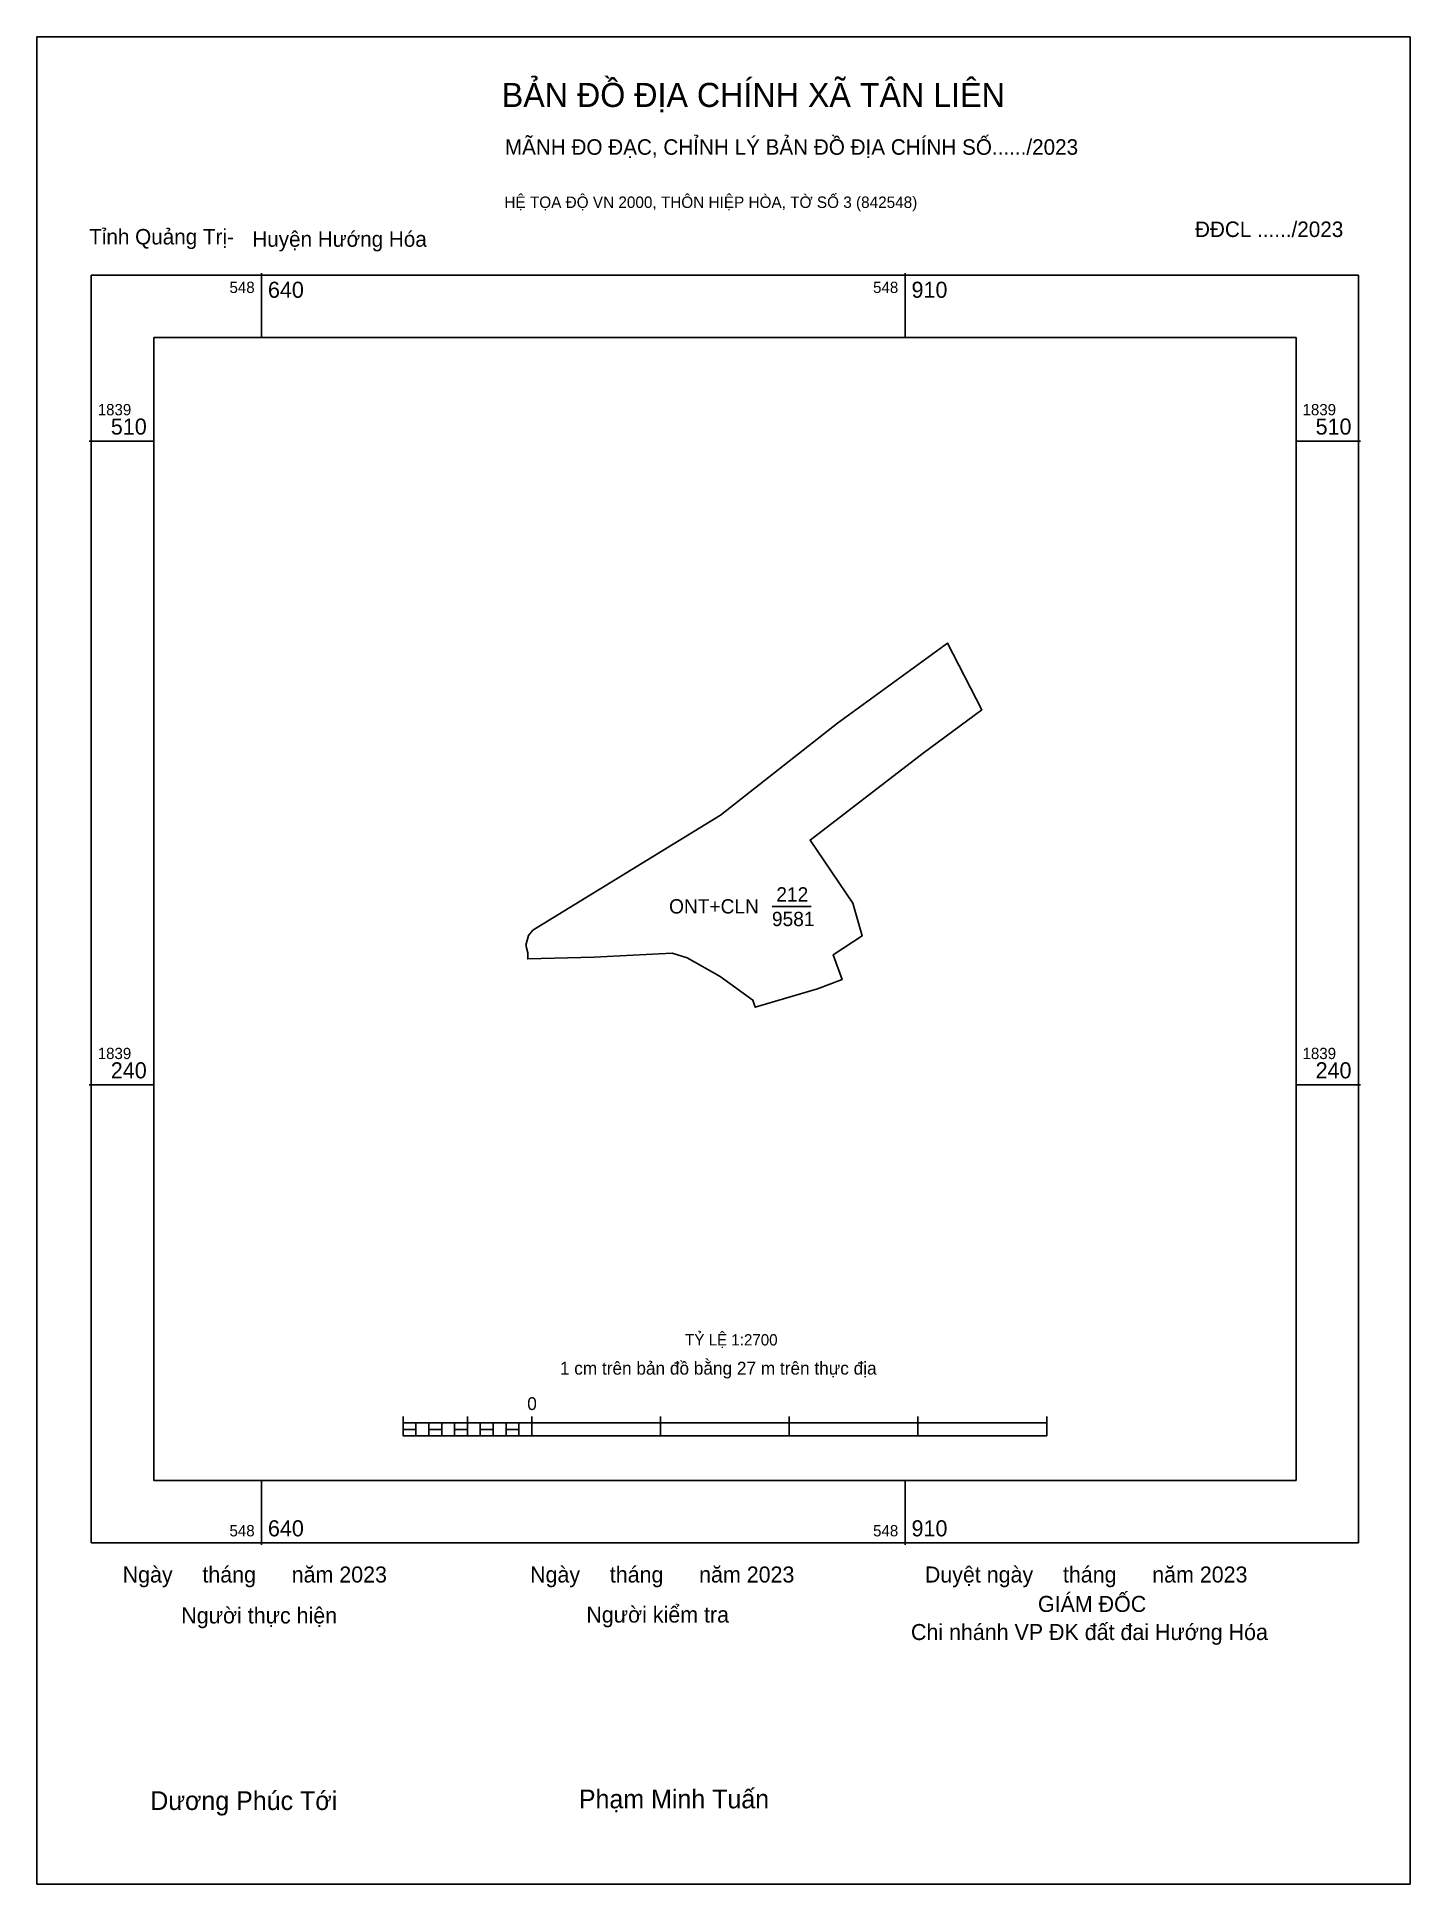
# Model space of a CAD drawing. Extents: x 548546 to 549122, y 1838905 to 1839679.
import ezdxf

# ---------------------------------------------------------------- set-up
doc = ezdxf.new("R2010")
doc.units = 0
for name, color, linetype in [('Level 10', 7, 'Continuous'), ('Level 13', 7, 'Continuous'), ('Level 15', 7, 'Continuous'), ('Level 6', 7, 'Continuous'), ('Level 62', 7, 'Continuous'), ('Level 63', 7, 'Continuous'), ('Level 9', 7, 'Continuous')]:
    doc.layers.add(name, color=color, linetype=linetype)

msp = doc.modelspace()

# ---------------------------------------------------------------- linework, layer by layer
at = {"layer": 'Level 10'}
msp.add_lwpolyline([(548873.29, 1839280.26), (548847.13, 1839272.53), (548846.18, 1839275.54), (548832.45, 1839285.43), (548818.62, 1839293.29), (548812.24, 1839295.28), (548779.61, 1839293.59), (548751.68, 1839292.81), (548751.69, 1839295.37), (548750.89, 1839298.51), (548752.07, 1839302.64), (548753.89, 1839304.9), (548832.58, 1839353.1), (548881.61, 1839391.61), (548927.82, 1839425.16), (548942.21, 1839397.33), (548917.54, 1839379.05), (548870.16, 1839342.64), (548888.09, 1839316.16), (548892.04, 1839302.45), (548879.82, 1839294.51), (548883.6, 1839284.12)], close=True, dxfattribs=at)
at = {"layer": 'Level 15'}
msp.add_lwpolyline([(548545.79, 1839679.47), (549121.85, 1839679.47), (549121.85, 1838904.8), (548545.79, 1838904.8)], close=True, dxfattribs=at)
at = {"layer": 'Level 62'}
msp.add_lwpolyline([(548594.76, 1839553.36), (549074.04, 1839553.36), (549074.04, 1839074.08), (548594.76, 1839074.08)], close=True, dxfattribs=at)
at = {"layer": 'Level 63'}
for p, q in [((548640, 1839580.36), (548640, 1839553.36)), ((548910, 1839580.36), (548910, 1839553.36)), ((548567.76, 1839510), (548594.76, 1839510)), ((549074.04, 1839510), (549101.04, 1839510)), ((548567.76, 1839240), (548594.76, 1839240)), ((549074.04, 1839240), (549101.04, 1839240)), ((548699.4, 1839100.9), (548699.4, 1839092.8)), ((548699.4, 1839098.2), (548969.4, 1839098.2)), ((548704.8, 1839098.2), (548704.8, 1839092.8)), ((548710.2, 1839098.2), (548710.2, 1839092.8)), ((548715.6, 1839098.2), (548715.6, 1839092.8)), ((548721, 1839098.2), (548721, 1839092.8)), ((548726.4, 1839100.9), (548726.4, 1839092.8)), ((548726.4, 1839098.2), (548726.4, 1839092.8)), ((548731.8, 1839098.2), (548731.8, 1839092.8)), ((548737.2, 1839098.2), (548737.2, 1839092.8)), ((548742.6, 1839098.2), (548742.6, 1839092.8)), ((548748, 1839098.2), (548748, 1839092.8)), ((548753.4, 1839100.9), (548753.4, 1839092.8)), ((548753.4, 1839098.2), (548753.4, 1839092.8)), ((548807.4, 1839100.9), (548807.4, 1839092.8)), ((548861.4, 1839100.9), (548861.4, 1839092.8)), ((548915.4, 1839100.9), (548915.4, 1839092.8)), ((548969.4, 1839100.9), (548969.4, 1839092.8)), ((548699.4, 1839092.8), (548969.4, 1839092.8)), ((548640, 1839074.08), (548640, 1839047.08)), ((548910, 1839074.08), (548910, 1839047.08))]:
    msp.add_line(p, q, dxfattribs=at)
for points in [[(548568.6, 1839579.52), (549100.2, 1839579.52), (549100.2, 1839047.92), (548568.6, 1839047.92)], [(548699.4, 1839095.5), (548704.8, 1839095.5), (548704.8, 1839092.8), (548699.4, 1839092.8)], [(548699.4, 1839095.5), (548704.8, 1839095.5), (548704.8, 1839092.8), (548699.4, 1839092.8)], [(548710.2, 1839095.5), (548715.6, 1839095.5), (548715.6, 1839092.8), (548710.2, 1839092.8)], [(548721, 1839095.5), (548726.4, 1839095.5), (548726.4, 1839092.8), (548721, 1839092.8)], [(548731.8, 1839095.5), (548737.2, 1839095.5), (548737.2, 1839092.8), (548731.8, 1839092.8)], [(548742.6, 1839095.5), (548748, 1839095.5), (548748, 1839092.8), (548742.6, 1839092.8)]]:
    msp.add_lwpolyline(points, close=True, dxfattribs=at)
at = {"layer": 'Level 9'}
msp.add_line((548854.17, 1839314.72), (548870.6, 1839314.72), dxfattribs=at)

# ---------------------------------------------------------------- texts
at = {"layer": 'Level 13'}
for s, p in [('212', (548855.99, 1839316.88)), ('ONT+CLN', (548810.99, 1839311.85)), ('9581', (548854.14, 1839306.56))]:
    msp.add_text(s, height=6, dxfattribs=at).set_placement(p)
at = {"layer": 'Level 6'}
msp.add_text('TỶ LỆ 1:2700', height=4.7464, dxfattribs=at).set_placement((548817.7, 1839130.68))
at = {"layer": 'Level 63'}
for s, height, p in [('BẢN ĐỒ ĐỊA CHÍNH XÃ TÂN LIÊN', 10.1079, (548740.8, 1839650.1)), ('MÃNH ĐO ĐẠC, CHỈNH LÝ BẢN ĐỒ ĐỊA CHÍNH SỐ....../2023', 6.4859, (548742.1, 1839630.07)), ('HỆ TỌA ĐỘ VN 2000, THÔN HIỆP HÒA, TỜ SỐ 3 (842548)', 4.8013, (548741.91, 1839607.75)), ('548', 4.725, (548626.58, 1839572.09)), ('640', 6.75, (548642.7, 1839570.07)), ('548', 4.725, (548896.58, 1839572.09)), ('910', 6.75, (548912.7, 1839570.07)), ('1839', 4.725, (548571.3, 1839520.8)), ('1839', 4.725, (549076.74, 1839520.8)), ('510', 6.75, (548576.79, 1839512.7)), ('510', 6.75, (549082.22, 1839512.7)), ('1839', 4.725, (548571.3, 1839250.8)), ('1839', 4.725, (549076.74, 1839250.8)), ('240', 6.75, (548576.79, 1839242.7)), ('240', 6.75, (549082.22, 1839242.7)), ('1 cm trên bản đồ bằng 27 m trên thực địa', 5.4, (548765.17, 1839118.45)), ('0', 5.4, (548751.49, 1839103.6)), ('548', 4.725, (548626.58, 1839050.62)), ('640', 6.75, (548642.7, 1839050.62)), ('548', 4.725, (548896.58, 1839050.62)), ('910', 6.75, (548912.7, 1839050.62)), ('Ngày     tháng      năm 2023', 6.7185, (548581.75, 1839031.27)), ('Ngày     tháng      năm 2023', 6.7185, (548752.68, 1839031.27)), ('Duyệt ngày     tháng      năm 2023', 6.7185, (548918.29, 1839031.27)), ('GIÁM ĐỐC', 6.718, (548965.74, 1839018.93)), ('Người thực hiện', 6.7185, (548606.35, 1839014.1)), ('Người kiểm tra', 6.7185, (548776.29, 1839014.47)), ('Chi nhánh VP ĐK đất đai Hướng Hóa', 6.7185, (548912.46, 1839007.14)), ('Dương Phúc Tới', 7.8364, (548593.34, 1838935.87)), ('Phạm Minh Tuấn', 7.8364, (548773.15, 1838936.57))]:
    msp.add_text(s, height=height, dxfattribs=at).set_placement(p)
at = {"layer": 'Level 9'}
for s, p in [('ĐĐCL ....../2023', (549031.64, 1839595.57)), ('Tỉnh Quảng Trị-', (548567.7, 1839592.44)), ('Huyện Hướng Hóa', (548636.14, 1839591.47))]:
    msp.add_text(s, height=6.4859, dxfattribs=at).set_placement(p)

doc.saveas('drawing.dxf')
